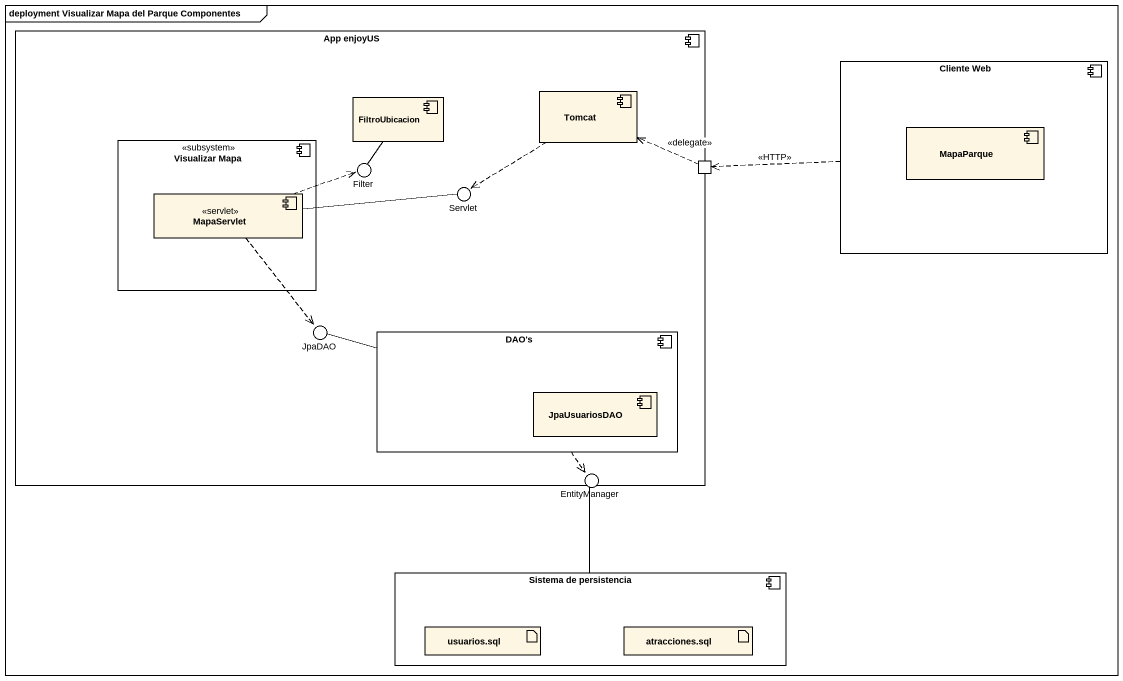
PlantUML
@startuml
mainframe deployment Visualizar Mapa del Parque Componentes
component "App enjoyUS" as App_enjoyUS {
  component FiltroUbicacion
  component Tomcat
  component "Visualizar Mapa" as Visualizar_Mapa <<subsystem>> {
    component MapaServlet <<servlet>>
  }
  port " " as port1
  component "DAO's" as DAO_s {
    component JpaUsuariosDAO
  }
}
component "Cliente Web" as Cliente_Web {
  component MapaParque
}
() Filter
() Servlet
() JpaDAO
() EntityManager
component "Sistema de persistencia" as Sistema_de_persistencia {
  artifact "usuarios.sql" as usuarios_sql
  artifact "atracciones.sql" as atracciones_sql
}
App_enjoyUS -up- Filter
App_enjoyUS -up- Servlet
App_enjoyUS -- JpaDAO
App_enjoyUS -- EntityManager
Cliente_Web .left.> port1 : <<HTTP>>
FiltroUbicacion -- Filter
Tomcat ..> Servlet
MapaServlet .right.> Filter
MapaServlet -right- Servlet
MapaServlet ..> JpaDAO
port1 .left.> Tomcat : <<delegate>>
DAO_s -left- JpaDAO
DAO_s ..> EntityManager
Sistema_de_persistencia -up- EntityManager
@enduml
